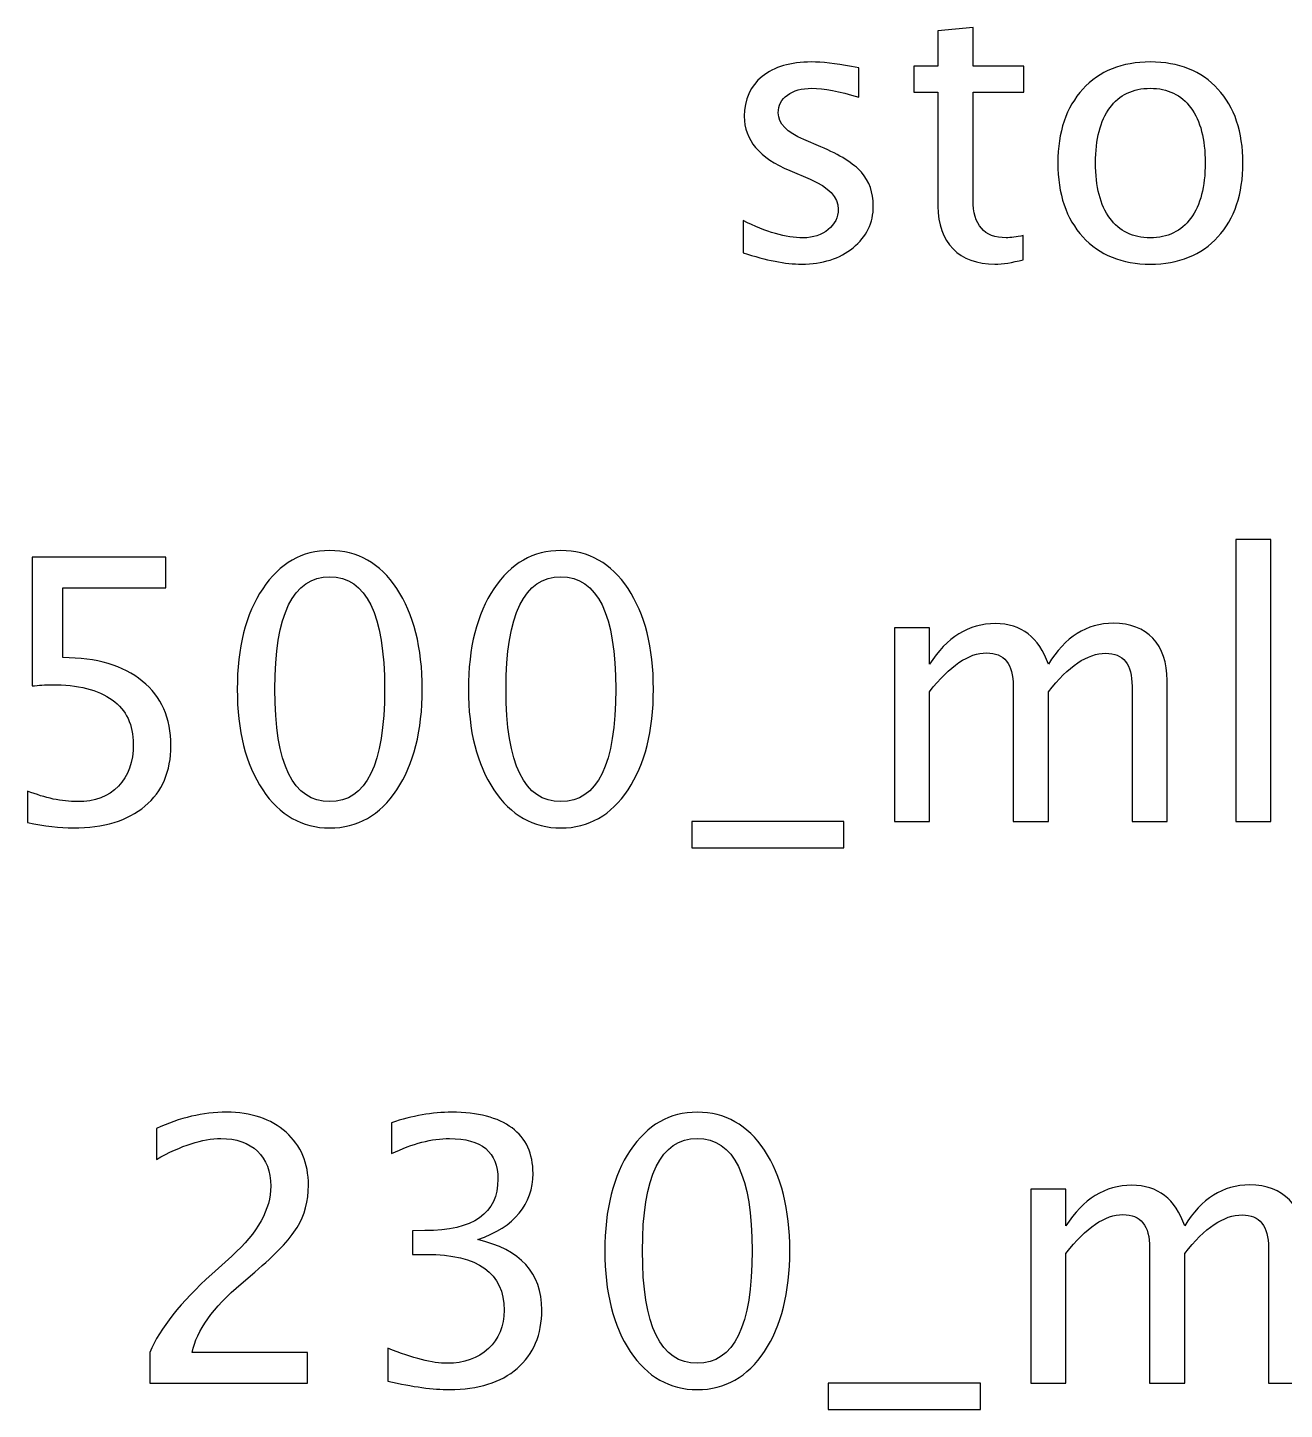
# Model space of a CAD drawing. Header units: centimetres. Extents: x -20.5 to 11.6, y -29.8 to 14.1.
# Drawn here: x -10.655 to -6.289, y 9.176 to 13.977 of the extents above; entities that cross this region are included whole.
import ezdxf

# ---------------------------------------------------------------- set-up
doc = ezdxf.new("R2010")
doc.units = ezdxf.units.CM
doc.header["$MEASUREMENT"] = 0
doc.layers.add('Layer 1', color=7, linetype='Continuous')

msp = doc.modelspace()

# ---------------------------------------------------------------- linework, layer by layer
at = {"layer": 'Layer 1'}
for points, knots in [([(-7.19645, 13.17065), (-7.23413, 13.16028), (-7.26693, 13.1552), (-7.29466, 13.1552), (-7.29466, 13.1552), (-7.35689, 13.1552), (-7.40536, 13.17298), (-7.44008, 13.20854), (-7.44008, 13.20854), (-7.475, 13.2441), (-7.49236, 13.29342), (-7.49236, 13.35671), (-7.49236, 13.35671), (-7.49236, 13.35671), (-7.49236, 13.7521), (-7.49236, 13.7521), (-7.49236, 13.7521), (-7.49236, 13.7521), (-7.5766, 13.7521), (-7.5766, 13.7521), (-7.5766, 13.7521), (-7.5766, 13.7521), (-7.5766, 13.84354), (-7.5766, 13.84354), (-7.5766, 13.84354), (-7.5766, 13.84354), (-7.49236, 13.84354), (-7.49236, 13.84354), (-7.49236, 13.84354), (-7.49236, 13.84354), (-7.49236, 13.96525), (-7.49236, 13.96525), (-7.49236, 13.96525), (-7.49236, 13.96525), (-7.37044, 13.97689), (-7.37044, 13.97689), (-7.37044, 13.97689), (-7.37044, 13.97689), (-7.37044, 13.84354), (-7.37044, 13.84354), (-7.37044, 13.84354), (-7.37044, 13.84354), (-7.19391, 13.84354), (-7.19391, 13.84354), (-7.19391, 13.84354), (-7.19391, 13.84354), (-7.19391, 13.7521), (-7.19391, 13.7521), (-7.19391, 13.7521), (-7.19391, 13.7521), (-7.37044, 13.7521), (-7.37044, 13.7521), (-7.37044, 13.7521), (-7.37044, 13.7521), (-7.37044, 13.37872), (-7.37044, 13.37872), (-7.37044, 13.37872), (-7.37044, 13.29067), (-7.33213, 13.24664), (-7.25572, 13.24664), (-7.25572, 13.24664), (-7.23942, 13.24664), (-7.21973, 13.24939), (-7.19645, 13.25468), (-7.19645, 13.25468), (-7.19645, 13.25468), (-7.19645, 13.17065), (-7.19645, 13.17065)], [0, 0, 0, 0, 0.0555556, 0.0555556, 0.0555556, 0.0555556, 0.1111111, 0.1111111, 0.1111111, 0.1111111, 0.1666667, 0.1666667, 0.1666667, 0.1666667, 0.2222222, 0.2222222, 0.2222222, 0.2222222, 0.2777778, 0.2777778, 0.2777778, 0.2777778, 0.3333333, 0.3333333, 0.3333333, 0.3333333, 0.3888889, 0.3888889, 0.3888889, 0.3888889, 0.4444444, 0.4444444, 0.4444444, 0.4444444, 0.5, 0.5, 0.5, 0.5, 0.5555556, 0.5555556, 0.5555556, 0.5555556, 0.6111111, 0.6111111, 0.6111111, 0.6111111, 0.6666667, 0.6666667, 0.6666667, 0.6666667, 0.7222222, 0.7222222, 0.7222222, 0.7222222, 0.7777778, 0.7777778, 0.7777778, 0.7777778, 0.8333333, 0.8333333, 0.8333333, 0.8333333, 0.8888889, 0.8888889, 0.8888889, 0.8888889, 1, 1, 1, 1]), ([(-8.16906, 13.19457), (-8.16906, 13.19457), (-8.16906, 13.30633), (-8.16906, 13.30633), (-8.16906, 13.30633), (-8.08926, 13.26654), (-8.02005, 13.24664), (-7.96099, 13.24664), (-7.96099, 13.24664), (-7.92585, 13.24664), (-7.89664, 13.25617), (-7.87357, 13.27522), (-7.87357, 13.27522), (-7.8505, 13.29405), (-7.83886, 13.31776), (-7.83886, 13.34634), (-7.83886, 13.34634), (-7.83886, 13.38803), (-7.87124, 13.42254), (-7.93601, 13.44984), (-7.93601, 13.44984), (-7.93601, 13.44984), (-8.00735, 13.48011), (-8.00735, 13.48011), (-8.00735, 13.48011), (-8.11254, 13.52371), (-8.16525, 13.58679), (-8.16525, 13.6687), (-8.16525, 13.6687), (-8.16525, 13.72734), (-8.14451, 13.77348), (-8.10302, 13.80713), (-8.10302, 13.80713), (-8.06153, 13.84079), (-8.00459, 13.85751), (-7.93242, 13.85751), (-7.93242, 13.85751), (-7.89495, 13.85751), (-7.84838, 13.85243), (-7.79314, 13.84206), (-7.79314, 13.84206), (-7.79314, 13.84206), (-7.76774, 13.83719), (-7.76774, 13.83719), (-7.76774, 13.83719), (-7.76774, 13.83719), (-7.76774, 13.73559), (-7.76774, 13.73559), (-7.76774, 13.73559), (-7.83568, 13.75591), (-7.88987, 13.76607), (-7.9303, 13.76607), (-7.9303, 13.76607), (-7.96586, 13.76607), (-7.99401, 13.75824), (-8.01539, 13.74279), (-8.01539, 13.74279), (-8.03656, 13.72734), (-8.04714, 13.70659), (-8.04714, 13.68056), (-8.04714, 13.68056), (-8.04714, 13.64394), (-8.01751, 13.61282), (-7.95803, 13.58764), (-7.95803, 13.58764), (-7.95803, 13.58764), (-7.8994, 13.56287), (-7.8994, 13.56287), (-7.8994, 13.56287), (-7.83293, 13.53493), (-7.78594, 13.5053), (-7.75843, 13.47418), (-7.75843, 13.47418), (-7.7307, 13.44307), (-7.71694, 13.40412), (-7.71694, 13.35755), (-7.71694, 13.35755), (-7.71694, 13.2985), (-7.74022, 13.25003), (-7.787, 13.21214), (-7.787, 13.21214), (-7.83357, 13.17425), (-7.89326, 13.1552), (-7.96586, 13.1552), (-7.96586, 13.1552), (-8.02174, 13.1552), (-8.08926, 13.16832), (-8.16906, 13.19457)], [0, 0, 0, 0, 0.0434783, 0.0434783, 0.0434783, 0.0434783, 0.0869565, 0.0869565, 0.0869565, 0.0869565, 0.1304348, 0.1304348, 0.1304348, 0.1304348, 0.173913, 0.173913, 0.173913, 0.173913, 0.2173913, 0.2173913, 0.2173913, 0.2173913, 0.2608696, 0.2608696, 0.2608696, 0.2608696, 0.3043478, 0.3043478, 0.3043478, 0.3043478, 0.3478261, 0.3478261, 0.3478261, 0.3478261, 0.3913043, 0.3913043, 0.3913043, 0.3913043, 0.4347826, 0.4347826, 0.4347826, 0.4347826, 0.4782609, 0.4782609, 0.4782609, 0.4782609, 0.5217391, 0.5217391, 0.5217391, 0.5217391, 0.5652174, 0.5652174, 0.5652174, 0.5652174, 0.6086957, 0.6086957, 0.6086957, 0.6086957, 0.6521739, 0.6521739, 0.6521739, 0.6521739, 0.6956522, 0.6956522, 0.6956522, 0.6956522, 0.7391304, 0.7391304, 0.7391304, 0.7391304, 0.7826087, 0.7826087, 0.7826087, 0.7826087, 0.826087, 0.826087, 0.826087, 0.826087, 0.8695652, 0.8695652, 0.8695652, 0.8695652, 0.9130435, 0.9130435, 0.9130435, 0.9130435, 1, 1, 1, 1]), ([(-6.75449, 13.1552), (-6.85334, 13.1552), (-6.93165, 13.18674), (-6.98923, 13.24982), (-6.98923, 13.24982), (-7.04701, 13.31289), (-7.0758, 13.39862), (-7.0758, 13.50678), (-7.0758, 13.50678), (-7.0758, 13.61473), (-7.04701, 13.70024), (-6.98923, 13.76311), (-6.98923, 13.76311), (-6.93165, 13.82597), (-6.85334, 13.85751), (-6.75449, 13.85751), (-6.75449, 13.85751), (-6.65564, 13.85751), (-6.57732, 13.82597), (-6.51975, 13.76311), (-6.51975, 13.76311), (-6.46197, 13.70024), (-6.43318, 13.61473), (-6.43318, 13.50678), (-6.43318, 13.50678), (-6.43318, 13.39862), (-6.46197, 13.31289), (-6.51975, 13.24982), (-6.51975, 13.24982), (-6.57732, 13.18674), (-6.65564, 13.1552), (-6.75449, 13.1552)], [0, 0, 0, 0, 0.1111111, 0.1111111, 0.1111111, 0.1111111, 0.2222222, 0.2222222, 0.2222222, 0.2222222, 0.3333333, 0.3333333, 0.3333333, 0.3333333, 0.4444444, 0.4444444, 0.4444444, 0.4444444, 0.5555556, 0.5555556, 0.5555556, 0.5555556, 0.6666667, 0.6666667, 0.6666667, 0.6666667, 0.7777778, 0.7777778, 0.7777778, 0.7777778, 1, 1, 1, 1]), ([(-6.7547, 13.24664), (-6.69438, 13.24664), (-6.64739, 13.26929), (-6.61394, 13.3148), (-6.61394, 13.3148), (-6.58071, 13.36009), (-6.56399, 13.42423), (-6.56399, 13.50678), (-6.56399, 13.50678), (-6.56399, 13.58912), (-6.58071, 13.65304), (-6.61394, 13.69834), (-6.61394, 13.69834), (-6.64739, 13.74342), (-6.69438, 13.76607), (-6.7547, 13.76607), (-6.7547, 13.76607), (-6.81524, 13.76607), (-6.86223, 13.74342), (-6.89525, 13.69834), (-6.89525, 13.69834), (-6.92848, 13.65304), (-6.94499, 13.58912), (-6.94499, 13.50678), (-6.94499, 13.50678), (-6.94499, 13.42423), (-6.92848, 13.36009), (-6.89525, 13.3148), (-6.89525, 13.3148), (-6.86223, 13.26929), (-6.81524, 13.24664), (-6.7547, 13.24664)], [0, 0, 0, 0, 0.1111111, 0.1111111, 0.1111111, 0.1111111, 0.2222222, 0.2222222, 0.2222222, 0.2222222, 0.3333333, 0.3333333, 0.3333333, 0.3333333, 0.4444444, 0.4444444, 0.4444444, 0.4444444, 0.5555556, 0.5555556, 0.5555556, 0.5555556, 0.6666667, 0.6666667, 0.6666667, 0.6666667, 0.7777778, 0.7777778, 0.7777778, 0.7777778, 1, 1, 1, 1]), ([(-6.45784, 11.21887), (-6.45784, 11.21887), (-6.45784, 12.19804), (-6.45784, 12.19804), (-6.45784, 12.19804), (-6.45784, 12.19804), (-6.33592, 12.19804), (-6.33592, 12.19804), (-6.33592, 12.19804), (-6.33592, 12.19804), (-6.33592, 11.21887), (-6.33592, 11.21887), (-6.33592, 11.21887), (-6.33592, 11.21887), (-6.45784, 11.21887), (-6.45784, 11.21887)], [0, 0, 0, 0, 0.2, 0.2, 0.2, 0.2, 0.4, 0.4, 0.4, 0.4, 0.6, 0.6, 0.6, 0.6, 1, 1, 1, 1]), ([(-9.60532, 11.19601), (-9.70163, 11.19601), (-9.77931, 11.24025), (-9.83815, 11.32851), (-9.83815, 11.32851), (-9.89721, 11.41678), (-9.92663, 11.5332), (-9.92663, 11.67798), (-9.92663, 11.67798), (-9.92663, 11.82276), (-9.89721, 11.93917), (-9.83815, 12.02744), (-9.83815, 12.02744), (-9.77931, 12.1157), (-9.70163, 12.15994), (-9.60532, 12.15994), (-9.60532, 12.15994), (-9.50859, 12.15994), (-9.43091, 12.11591), (-9.37206, 12.02786), (-9.37206, 12.02786), (-9.31343, 11.93981), (-9.28401, 11.82318), (-9.28401, 11.67798), (-9.28401, 11.67798), (-9.28401, 11.5332), (-9.31343, 11.41678), (-9.37206, 11.32851), (-9.37206, 11.32851), (-9.43091, 11.24025), (-9.50859, 11.19601), (-9.60532, 11.19601)], [0, 0, 0, 0, 0.1111111, 0.1111111, 0.1111111, 0.1111111, 0.2222222, 0.2222222, 0.2222222, 0.2222222, 0.3333333, 0.3333333, 0.3333333, 0.3333333, 0.4444444, 0.4444444, 0.4444444, 0.4444444, 0.5555556, 0.5555556, 0.5555556, 0.5555556, 0.6666667, 0.6666667, 0.6666667, 0.6666667, 0.7777778, 0.7777778, 0.7777778, 0.7777778, 1, 1, 1, 1]), ([(-8.80226, 11.19601), (-8.89857, 11.19601), (-8.97625, 11.24025), (-9.03509, 11.32851), (-9.03509, 11.32851), (-9.09415, 11.41678), (-9.12357, 11.5332), (-9.12357, 11.67798), (-9.12357, 11.67798), (-9.12357, 11.82276), (-9.09415, 11.93917), (-9.03509, 12.02744), (-9.03509, 12.02744), (-8.97625, 12.1157), (-8.89857, 12.15994), (-8.80226, 12.15994), (-8.80226, 12.15994), (-8.70553, 12.15994), (-8.62785, 12.11591), (-8.569, 12.02786), (-8.569, 12.02786), (-8.51037, 11.93981), (-8.48095, 11.82318), (-8.48095, 11.67798), (-8.48095, 11.67798), (-8.48095, 11.5332), (-8.51037, 11.41678), (-8.569, 11.32851), (-8.569, 11.32851), (-8.62785, 11.24025), (-8.70553, 11.19601), (-8.80226, 11.19601)], [0, 0, 0, 0, 0.1111111, 0.1111111, 0.1111111, 0.1111111, 0.2222222, 0.2222222, 0.2222222, 0.2222222, 0.3333333, 0.3333333, 0.3333333, 0.3333333, 0.4444444, 0.4444444, 0.4444444, 0.4444444, 0.5555556, 0.5555556, 0.5555556, 0.5555556, 0.6666667, 0.6666667, 0.6666667, 0.6666667, 0.7777778, 0.7777778, 0.7777778, 0.7777778, 1, 1, 1, 1]), ([(-10.65476, 11.21506), (-10.65476, 11.21506), (-10.65476, 11.32428), (-10.65476, 11.32428), (-10.65476, 11.32428), (-10.59401, 11.29973), (-10.53644, 11.28745), (-10.4814, 11.28745), (-10.4814, 11.28745), (-10.42129, 11.28745), (-10.37388, 11.30523), (-10.33938, 11.34079), (-10.33938, 11.34079), (-10.30487, 11.37635), (-10.28773, 11.42525), (-10.28773, 11.48748), (-10.28773, 11.48748), (-10.28773, 11.55436), (-10.31207, 11.60559), (-10.36075, 11.64093), (-10.36075, 11.64093), (-10.40944, 11.67628), (-10.47992, 11.69385), (-10.572, 11.69385), (-10.572, 11.69385), (-10.59338, 11.69385), (-10.61602, 11.69237), (-10.63952, 11.68941), (-10.63952, 11.68941), (-10.63952, 11.68941), (-10.63952, 12.13708), (-10.63952, 12.13708), (-10.63952, 12.13708), (-10.63952, 12.13708), (-10.1747, 12.13708), (-10.1747, 12.13708), (-10.1747, 12.13708), (-10.1747, 12.13708), (-10.1747, 12.0304), (-10.1747, 12.0304), (-10.1747, 12.0304), (-10.1747, 12.0304), (-10.53284, 12.0304), (-10.53284, 12.0304), (-10.53284, 12.0304), (-10.53284, 12.0304), (-10.53284, 11.78783), (-10.53284, 11.78783), (-10.53284, 11.78783), (-10.41473, 11.78783), (-10.32265, 11.76074), (-10.2564, 11.70655), (-10.2564, 11.70655), (-10.19015, 11.65258), (-10.15692, 11.57765), (-10.15692, 11.48176), (-10.15692, 11.48176), (-10.15692, 11.39244), (-10.18698, 11.32259), (-10.24709, 11.272), (-10.24709, 11.272), (-10.3072, 11.22141), (-10.39018, 11.19601), (-10.49601, 11.19601), (-10.49601, 11.19601), (-10.54321, 11.19601), (-10.59613, 11.20236), (-10.65476, 11.21506)], [0, 0, 0, 0, 0.0555556, 0.0555556, 0.0555556, 0.0555556, 0.1111111, 0.1111111, 0.1111111, 0.1111111, 0.1666667, 0.1666667, 0.1666667, 0.1666667, 0.2222222, 0.2222222, 0.2222222, 0.2222222, 0.2777778, 0.2777778, 0.2777778, 0.2777778, 0.3333333, 0.3333333, 0.3333333, 0.3333333, 0.3888889, 0.3888889, 0.3888889, 0.3888889, 0.4444444, 0.4444444, 0.4444444, 0.4444444, 0.5, 0.5, 0.5, 0.5, 0.5555556, 0.5555556, 0.5555556, 0.5555556, 0.6111111, 0.6111111, 0.6111111, 0.6111111, 0.6666667, 0.6666667, 0.6666667, 0.6666667, 0.7222222, 0.7222222, 0.7222222, 0.7222222, 0.7777778, 0.7777778, 0.7777778, 0.7777778, 0.8333333, 0.8333333, 0.8333333, 0.8333333, 0.8888889, 0.8888889, 0.8888889, 0.8888889, 1, 1, 1, 1]), ([(-9.60553, 11.28745), (-9.47832, 11.28745), (-9.41482, 11.41763), (-9.41482, 11.67798), (-9.41482, 11.67798), (-9.41482, 11.93833), (-9.47832, 12.0685), (-9.60553, 12.0685), (-9.60553, 12.0685), (-9.73232, 12.0685), (-9.79582, 11.93833), (-9.79582, 11.67798), (-9.79582, 11.67798), (-9.79582, 11.41763), (-9.73232, 11.28745), (-9.60553, 11.28745)], [0, 0, 0, 0, 0.2, 0.2, 0.2, 0.2, 0.4, 0.4, 0.4, 0.4, 0.6, 0.6, 0.6, 0.6, 1, 1, 1, 1]), ([(-8.80247, 11.28745), (-8.67526, 11.28745), (-8.61176, 11.41763), (-8.61176, 11.67798), (-8.61176, 11.67798), (-8.61176, 11.93833), (-8.67526, 12.0685), (-8.80247, 12.0685), (-8.80247, 12.0685), (-8.92926, 12.0685), (-8.99276, 11.93833), (-8.99276, 11.67798), (-8.99276, 11.67798), (-8.99276, 11.41763), (-8.92926, 11.28745), (-8.80247, 11.28745)], [0, 0, 0, 0, 0.2, 0.2, 0.2, 0.2, 0.4, 0.4, 0.4, 0.4, 0.6, 0.6, 0.6, 0.6, 1, 1, 1, 1]), ([(-7.6436, 11.21887), (-7.6436, 11.21887), (-7.6436, 11.89197), (-7.6436, 11.89197), (-7.6436, 11.89197), (-7.6436, 11.89197), (-7.52168, 11.89197), (-7.52168, 11.89197), (-7.52168, 11.89197), (-7.52168, 11.89197), (-7.52168, 11.76476), (-7.52168, 11.76476), (-7.52168, 11.76476), (-7.4622, 11.85895), (-7.386, 11.90594), (-7.29266, 11.90594), (-7.29266, 11.90594), (-7.2027, 11.90594), (-7.14153, 11.85895), (-7.10893, 11.76476), (-7.10893, 11.76476), (-7.05114, 11.8598), (-6.97579, 11.90721), (-6.88329, 11.90721), (-6.88329, 11.90721), (-6.82424, 11.90721), (-6.77831, 11.88985), (-6.7455, 11.85493), (-6.7455, 11.85493), (-6.71269, 11.82), (-6.69618, 11.77111), (-6.69618, 11.70824), (-6.69618, 11.70824), (-6.69618, 11.70824), (-6.69618, 11.21887), (-6.69618, 11.21887), (-6.69618, 11.21887), (-6.69618, 11.21887), (-6.8181, 11.21887), (-6.8181, 11.21887), (-6.8181, 11.21887), (-6.8181, 11.21887), (-6.8181, 11.68814), (-6.8181, 11.68814), (-6.8181, 11.68814), (-6.8181, 11.76476), (-6.84858, 11.80307), (-6.90954, 11.80307), (-6.90954, 11.80307), (-6.97283, 11.80307), (-7.03929, 11.75841), (-7.10893, 11.66887), (-7.10893, 11.66887), (-7.10893, 11.66887), (-7.10893, 11.21887), (-7.10893, 11.21887), (-7.10893, 11.21887), (-7.10893, 11.21887), (-7.23085, 11.21887), (-7.23085, 11.21887), (-7.23085, 11.21887), (-7.23085, 11.21887), (-7.23085, 11.68856), (-7.23085, 11.68856), (-7.23085, 11.68856), (-7.23085, 11.76582), (-7.26175, 11.80434), (-7.32377, 11.80434), (-7.32377, 11.80434), (-7.38537, 11.80434), (-7.45141, 11.75947), (-7.52168, 11.66951), (-7.52168, 11.66951), (-7.52168, 11.66951), (-7.52168, 11.21887), (-7.52168, 11.21887), (-7.52168, 11.21887), (-7.52168, 11.21887), (-7.6436, 11.21887), (-7.6436, 11.21887)], [0, 0, 0, 0, 0.047619, 0.047619, 0.047619, 0.047619, 0.0952381, 0.0952381, 0.0952381, 0.0952381, 0.1428571, 0.1428571, 0.1428571, 0.1428571, 0.1904762, 0.1904762, 0.1904762, 0.1904762, 0.2380952, 0.2380952, 0.2380952, 0.2380952, 0.2857143, 0.2857143, 0.2857143, 0.2857143, 0.3333333, 0.3333333, 0.3333333, 0.3333333, 0.3809524, 0.3809524, 0.3809524, 0.3809524, 0.4285714, 0.4285714, 0.4285714, 0.4285714, 0.4761905, 0.4761905, 0.4761905, 0.4761905, 0.5238095, 0.5238095, 0.5238095, 0.5238095, 0.5714286, 0.5714286, 0.5714286, 0.5714286, 0.6190476, 0.6190476, 0.6190476, 0.6190476, 0.6666667, 0.6666667, 0.6666667, 0.6666667, 0.7142857, 0.7142857, 0.7142857, 0.7142857, 0.7619048, 0.7619048, 0.7619048, 0.7619048, 0.8095238, 0.8095238, 0.8095238, 0.8095238, 0.8571429, 0.8571429, 0.8571429, 0.8571429, 0.9047619, 0.9047619, 0.9047619, 0.9047619, 1, 1, 1, 1]), ([(-8.34718, 11.12743), (-8.34718, 11.12743), (-8.34718, 11.21887), (-8.34718, 11.21887), (-8.34718, 11.21887), (-8.34718, 11.21887), (-7.81886, 11.21887), (-7.81886, 11.21887), (-7.81886, 11.21887), (-7.81886, 11.21887), (-7.81886, 11.12743), (-7.81886, 11.12743), (-7.81886, 11.12743), (-7.81886, 11.12743), (-8.34718, 11.12743), (-8.34718, 11.12743)], [0, 0, 0, 0, 0.2, 0.2, 0.2, 0.2, 0.4, 0.4, 0.4, 0.4, 0.6, 0.6, 0.6, 0.6, 1, 1, 1, 1]), ([(-10.23047, 9.2673), (-10.23047, 9.2673), (-10.23047, 9.37398), (-10.23047, 9.37398), (-10.23047, 9.37398), (-10.19491, 9.45717), (-10.12315, 9.54797), (-10.01499, 9.64597), (-10.01499, 9.64597), (-10.01499, 9.64597), (-9.94514, 9.70863), (-9.94514, 9.70863), (-9.94514, 9.70863), (-9.85518, 9.79033), (-9.8101, 9.87119), (-9.8101, 9.95162), (-9.8101, 9.95162), (-9.8101, 10.00305), (-9.82555, 10.04327), (-9.85624, 10.07269), (-9.85624, 10.07269), (-9.88693, 10.10211), (-9.92948, 10.11693), (-9.98345, 10.11693), (-9.98345, 10.11693), (-10.04653, 10.11693), (-10.12125, 10.0928), (-10.20761, 10.04454), (-10.20761, 10.04454), (-10.20761, 10.04454), (-10.20761, 10.15122), (-10.20761, 10.15122), (-10.20761, 10.15122), (-10.12612, 10.18932), (-10.04505, 10.20837), (-9.96419, 10.20837), (-9.96419, 10.20837), (-9.87826, 10.20837), (-9.80925, 10.1853), (-9.75718, 10.13894), (-9.75718, 10.13894), (-9.70532, 10.09259), (-9.67929, 10.03121), (-9.67929, 9.95458), (-9.67929, 9.95458), (-9.67929, 9.89955), (-9.69241, 9.85065), (-9.71866, 9.80811), (-9.71866, 9.80811), (-9.74512, 9.76535), (-9.79401, 9.71371), (-9.86577, 9.65275), (-9.86577, 9.65275), (-9.86577, 9.65275), (-9.91297, 9.61253), (-9.91297, 9.61253), (-9.91297, 9.61253), (-10.01118, 9.52934), (-10.06791, 9.44976), (-10.08315, 9.37398), (-10.08315, 9.37398), (-10.08315, 9.37398), (-9.6831, 9.37398), (-9.6831, 9.37398), (-9.6831, 9.37398), (-9.6831, 9.37398), (-9.6831, 9.2673), (-9.6831, 9.2673), (-9.6831, 9.2673), (-9.6831, 9.2673), (-10.23047, 9.2673), (-10.23047, 9.2673)], [0, 0, 0, 0, 0.0526316, 0.0526316, 0.0526316, 0.0526316, 0.1052632, 0.1052632, 0.1052632, 0.1052632, 0.1578947, 0.1578947, 0.1578947, 0.1578947, 0.2105263, 0.2105263, 0.2105263, 0.2105263, 0.2631579, 0.2631579, 0.2631579, 0.2631579, 0.3157895, 0.3157895, 0.3157895, 0.3157895, 0.3684211, 0.3684211, 0.3684211, 0.3684211, 0.4210526, 0.4210526, 0.4210526, 0.4210526, 0.4736842, 0.4736842, 0.4736842, 0.4736842, 0.5263158, 0.5263158, 0.5263158, 0.5263158, 0.5789474, 0.5789474, 0.5789474, 0.5789474, 0.6315789, 0.6315789, 0.6315789, 0.6315789, 0.6842105, 0.6842105, 0.6842105, 0.6842105, 0.7368421, 0.7368421, 0.7368421, 0.7368421, 0.7894737, 0.7894737, 0.7894737, 0.7894737, 0.8421053, 0.8421053, 0.8421053, 0.8421053, 0.8947368, 0.8947368, 0.8947368, 0.8947368, 1, 1, 1, 1]), ([(-9.40328, 9.27365), (-9.40328, 9.27365), (-9.40328, 9.38795), (-9.40328, 9.38795), (-9.40328, 9.38795), (-9.31607, 9.35324), (-9.2477, 9.33588), (-9.19754, 9.33588), (-9.19754, 9.33588), (-9.13848, 9.33588), (-9.09086, 9.35281), (-9.05424, 9.38689), (-9.05424, 9.38689), (-9.01762, 9.42097), (-8.99942, 9.46542), (-8.99942, 9.52003), (-8.99942, 9.52003), (-8.99942, 9.64957), (-9.08959, 9.71434), (-9.26993, 9.71434), (-9.26993, 9.71434), (-9.26993, 9.71434), (-9.31819, 9.71434), (-9.31819, 9.71434), (-9.31819, 9.71434), (-9.31819, 9.71434), (-9.31819, 9.79626), (-9.31819, 9.79626), (-9.31819, 9.79626), (-9.31819, 9.79626), (-9.27543, 9.79689), (-9.27543, 9.79689), (-9.27543, 9.79689), (-9.10589, 9.79689), (-9.02101, 9.85658), (-9.02101, 9.97617), (-9.02101, 9.97617), (-9.02101, 10.06994), (-9.07731, 10.11693), (-9.18971, 10.11693), (-9.18971, 10.11693), (-9.25003, 10.11693), (-9.31692, 10.09957), (-9.39058, 10.06486), (-9.39058, 10.06486), (-9.39058, 10.06486), (-9.39058, 10.17154), (-9.39058, 10.17154), (-9.39058, 10.17154), (-9.3184, 10.19609), (-9.24876, 10.20837), (-9.18188, 10.20837), (-9.18188, 10.20837), (-9.09086, 10.20837), (-9.0208, 10.19017), (-8.97211, 10.15376), (-8.97211, 10.15376), (-8.92343, 10.11757), (-8.89909, 10.06486), (-8.89909, 9.99586), (-8.89909, 9.99586), (-8.89909, 9.88812), (-8.9628, 9.81128), (-9.09044, 9.76556), (-9.09044, 9.76556), (-8.94248, 9.73106), (-8.86861, 9.64999), (-8.86861, 9.52194), (-8.86861, 9.52194), (-8.86861, 9.43558), (-8.89718, 9.36763), (-8.95412, 9.31831), (-8.95412, 9.31831), (-9.01106, 9.26899), (-9.08938, 9.24444), (-9.18886, 9.24444), (-9.18886, 9.24444), (-9.24559, 9.24444), (-9.31692, 9.25418), (-9.40328, 9.27365)], [0, 0, 0, 0, 0.047619, 0.047619, 0.047619, 0.047619, 0.0952381, 0.0952381, 0.0952381, 0.0952381, 0.1428571, 0.1428571, 0.1428571, 0.1428571, 0.1904762, 0.1904762, 0.1904762, 0.1904762, 0.2380952, 0.2380952, 0.2380952, 0.2380952, 0.2857143, 0.2857143, 0.2857143, 0.2857143, 0.3333333, 0.3333333, 0.3333333, 0.3333333, 0.3809524, 0.3809524, 0.3809524, 0.3809524, 0.4285714, 0.4285714, 0.4285714, 0.4285714, 0.4761905, 0.4761905, 0.4761905, 0.4761905, 0.5238095, 0.5238095, 0.5238095, 0.5238095, 0.5714286, 0.5714286, 0.5714286, 0.5714286, 0.6190476, 0.6190476, 0.6190476, 0.6190476, 0.6666667, 0.6666667, 0.6666667, 0.6666667, 0.7142857, 0.7142857, 0.7142857, 0.7142857, 0.7619048, 0.7619048, 0.7619048, 0.7619048, 0.8095238, 0.8095238, 0.8095238, 0.8095238, 0.8571429, 0.8571429, 0.8571429, 0.8571429, 0.9047619, 0.9047619, 0.9047619, 0.9047619, 1, 1, 1, 1]), ([(-8.32844, 9.24444), (-8.42475, 9.24444), (-8.50243, 9.28868), (-8.56127, 9.37694), (-8.56127, 9.37694), (-8.62033, 9.46521), (-8.64975, 9.58163), (-8.64975, 9.72641), (-8.64975, 9.72641), (-8.64975, 9.87119), (-8.62033, 9.9876), (-8.56127, 10.07587), (-8.56127, 10.07587), (-8.50243, 10.16413), (-8.42475, 10.20837), (-8.32844, 10.20837), (-8.32844, 10.20837), (-8.23171, 10.20837), (-8.15403, 10.16434), (-8.09518, 10.07629), (-8.09518, 10.07629), (-8.03655, 9.98824), (-8.00713, 9.87161), (-8.00713, 9.72641), (-8.00713, 9.72641), (-8.00713, 9.58163), (-8.03655, 9.46521), (-8.09518, 9.37694), (-8.09518, 9.37694), (-8.15403, 9.28868), (-8.23171, 9.24444), (-8.32844, 9.24444)], [0, 0, 0, 0, 0.1111111, 0.1111111, 0.1111111, 0.1111111, 0.2222222, 0.2222222, 0.2222222, 0.2222222, 0.3333333, 0.3333333, 0.3333333, 0.3333333, 0.4444444, 0.4444444, 0.4444444, 0.4444444, 0.5555556, 0.5555556, 0.5555556, 0.5555556, 0.6666667, 0.6666667, 0.6666667, 0.6666667, 0.7777778, 0.7777778, 0.7777778, 0.7777778, 1, 1, 1, 1]), ([(-8.32865, 9.33588), (-8.20144, 9.33588), (-8.13794, 9.46606), (-8.13794, 9.72641), (-8.13794, 9.72641), (-8.13794, 9.98676), (-8.20144, 10.11693), (-8.32865, 10.11693), (-8.32865, 10.11693), (-8.45544, 10.11693), (-8.51894, 9.98676), (-8.51894, 9.72641), (-8.51894, 9.72641), (-8.51894, 9.46606), (-8.45544, 9.33588), (-8.32865, 9.33588)], [0, 0, 0, 0, 0.2, 0.2, 0.2, 0.2, 0.4, 0.4, 0.4, 0.4, 0.6, 0.6, 0.6, 0.6, 1, 1, 1, 1]), ([(-7.16978, 9.2673), (-7.16978, 9.2673), (-7.16978, 9.9404), (-7.16978, 9.9404), (-7.16978, 9.9404), (-7.16978, 9.9404), (-7.04786, 9.9404), (-7.04786, 9.9404), (-7.04786, 9.9404), (-7.04786, 9.9404), (-7.04786, 9.81319), (-7.04786, 9.81319), (-7.04786, 9.81319), (-6.98838, 9.90738), (-6.91218, 9.95437), (-6.81884, 9.95437), (-6.81884, 9.95437), (-6.72888, 9.95437), (-6.66771, 9.90738), (-6.63511, 9.81319), (-6.63511, 9.81319), (-6.57732, 9.90823), (-6.50197, 9.95564), (-6.40947, 9.95564), (-6.40947, 9.95564), (-6.35042, 9.95564), (-6.30449, 9.93828), (-6.27168, 9.90336), (-6.27168, 9.90336), (-6.23887, 9.86843), (-6.22236, 9.81954), (-6.22236, 9.75667), (-6.22236, 9.75667), (-6.22236, 9.75667), (-6.22236, 9.2673), (-6.22236, 9.2673), (-6.22236, 9.2673), (-6.22236, 9.2673), (-6.34428, 9.2673), (-6.34428, 9.2673), (-6.34428, 9.2673), (-6.34428, 9.2673), (-6.34428, 9.73657), (-6.34428, 9.73657), (-6.34428, 9.73657), (-6.34428, 9.81319), (-6.37476, 9.8515), (-6.43572, 9.8515), (-6.43572, 9.8515), (-6.49901, 9.8515), (-6.56547, 9.80684), (-6.63511, 9.7173), (-6.63511, 9.7173), (-6.63511, 9.7173), (-6.63511, 9.2673), (-6.63511, 9.2673), (-6.63511, 9.2673), (-6.63511, 9.2673), (-6.75703, 9.2673), (-6.75703, 9.2673), (-6.75703, 9.2673), (-6.75703, 9.2673), (-6.75703, 9.73699), (-6.75703, 9.73699), (-6.75703, 9.73699), (-6.75703, 9.81425), (-6.78793, 9.85277), (-6.84995, 9.85277), (-6.84995, 9.85277), (-6.91155, 9.85277), (-6.97759, 9.8079), (-7.04786, 9.71794), (-7.04786, 9.71794), (-7.04786, 9.71794), (-7.04786, 9.2673), (-7.04786, 9.2673), (-7.04786, 9.2673), (-7.04786, 9.2673), (-7.16978, 9.2673), (-7.16978, 9.2673)], [0, 0, 0, 0, 0.047619, 0.047619, 0.047619, 0.047619, 0.0952381, 0.0952381, 0.0952381, 0.0952381, 0.1428571, 0.1428571, 0.1428571, 0.1428571, 0.1904762, 0.1904762, 0.1904762, 0.1904762, 0.2380952, 0.2380952, 0.2380952, 0.2380952, 0.2857143, 0.2857143, 0.2857143, 0.2857143, 0.3333333, 0.3333333, 0.3333333, 0.3333333, 0.3809524, 0.3809524, 0.3809524, 0.3809524, 0.4285714, 0.4285714, 0.4285714, 0.4285714, 0.4761905, 0.4761905, 0.4761905, 0.4761905, 0.5238095, 0.5238095, 0.5238095, 0.5238095, 0.5714286, 0.5714286, 0.5714286, 0.5714286, 0.6190476, 0.6190476, 0.6190476, 0.6190476, 0.6666667, 0.6666667, 0.6666667, 0.6666667, 0.7142857, 0.7142857, 0.7142857, 0.7142857, 0.7619048, 0.7619048, 0.7619048, 0.7619048, 0.8095238, 0.8095238, 0.8095238, 0.8095238, 0.8571429, 0.8571429, 0.8571429, 0.8571429, 0.9047619, 0.9047619, 0.9047619, 0.9047619, 1, 1, 1, 1]), ([(-7.87336, 9.17586), (-7.87336, 9.17586), (-7.87336, 9.2673), (-7.87336, 9.2673), (-7.87336, 9.2673), (-7.87336, 9.2673), (-7.34504, 9.2673), (-7.34504, 9.2673), (-7.34504, 9.2673), (-7.34504, 9.2673), (-7.34504, 9.17586), (-7.34504, 9.17586), (-7.34504, 9.17586), (-7.34504, 9.17586), (-7.87336, 9.17586), (-7.87336, 9.17586)], [0, 0, 0, 0, 0.2, 0.2, 0.2, 0.2, 0.4, 0.4, 0.4, 0.4, 0.6, 0.6, 0.6, 0.6, 1, 1, 1, 1])]:
    msp.add_open_spline(points, degree=3, knots=knots, dxfattribs=at)

doc.saveas('drawing.dxf')
